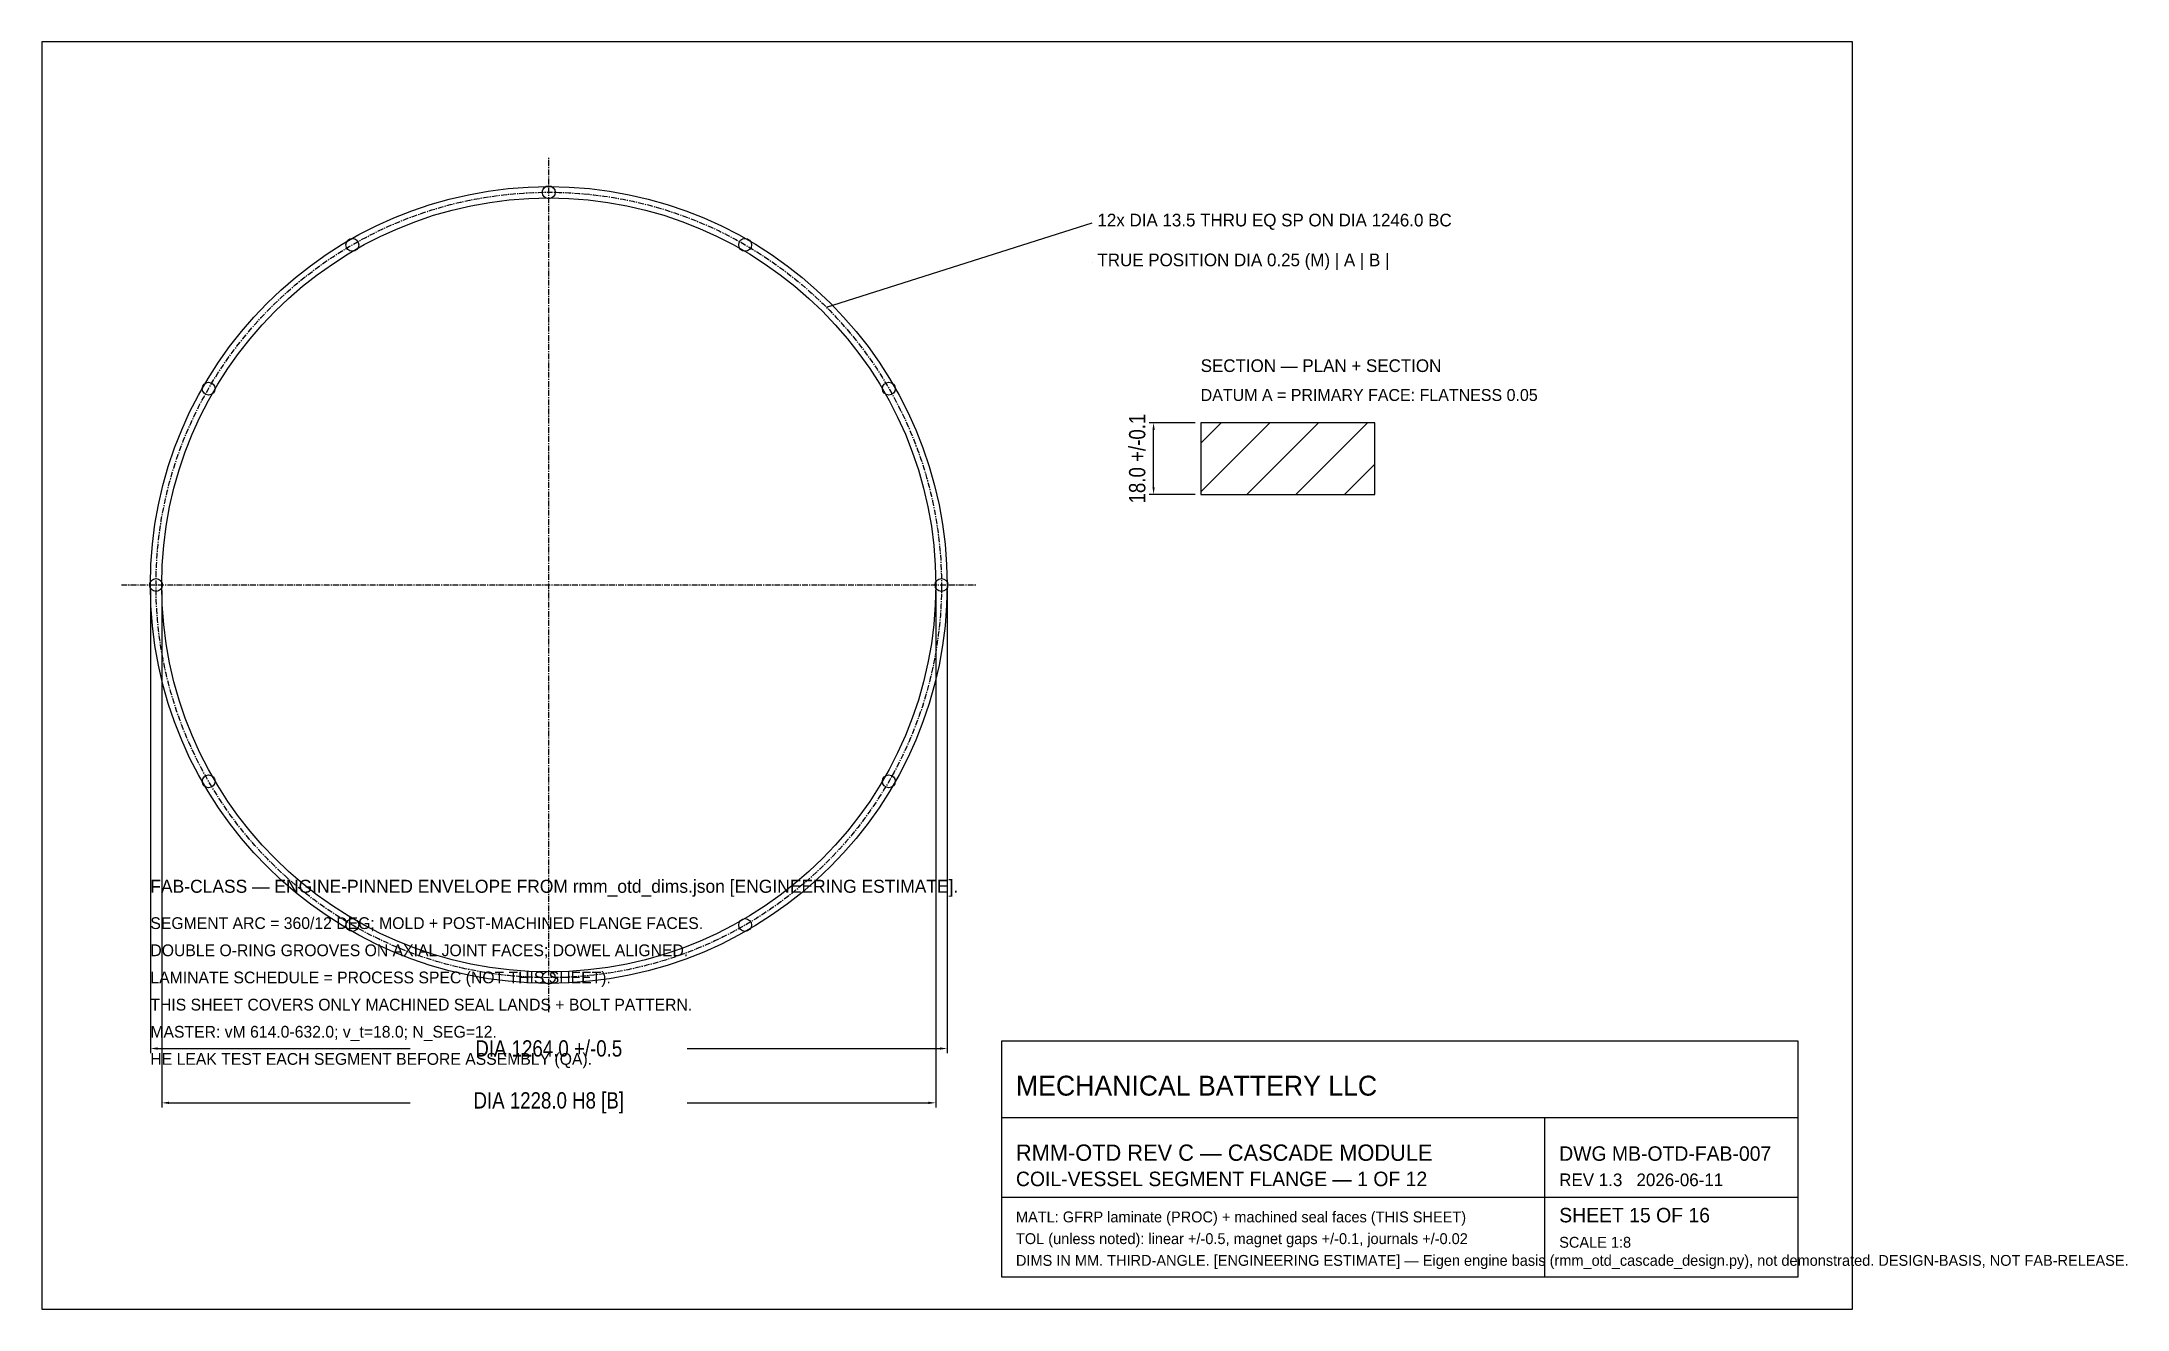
# Model space of a CAD drawing. Header units: millimetres. Extents: x 0 to 1152, y 0 to 700.
import ezdxf

# ---------------------------------------------------------------- set-up
doc = ezdxf.new("R2010")
doc.units = ezdxf.units.MM
doc.linetypes.add('CENTER', pattern=[5.08, 3.175, -0.635, 0.635, -0.635])
for name, color, linetype in [('CENTER', 1, 'CENTER'), ('DIM', 3, 'CONTINUOUS'), ('NOTE', 2, 'CONTINUOUS')]:
    doc.layers.add(name, color=color, linetype=linetype)
for name, color, linetype, true_color in [('HATCH', 8, 'CONTINUOUS', 0x6e6e6e), ('OUTLINE', 7, 'CONTINUOUS', 0x000000), ('TEXT', 7, 'CONTINUOUS', 0x000000), ('TITLE', 7, 'CONTINUOUS', 0x000000)]:
    doc.layers.add(name, color=color, linetype=linetype, true_color=true_color)
doc.styles.add('OpenSansCondensed-Light', font='OpenSansCondensed-Light.ttf')
doc.dimstyles.new('MB', dxfattribs={"dimtxt": 9, "dimasz": 4, "dimexe": 2.5, "dimexo": 3, "dimgap": 2, "dimtad": 1, "dimdec": 1, "dimcen": 2.5, "dimazin": 3, "dimtfac": 1, "dimtmove": 0, "dimatfit": 3})

# ---------------------------------------------------------------- blocks, each defined once
blk = doc.blocks.new('_CLOSEDFILLED')
at = {"color": 0, "linetype": 'BYBLOCK'}
blk.add_solid([(-1, 0.16), (0, 0), (-1, -0.16)], dxfattribs=at)
blk = doc.blocks.new('*D1')
for p, q in [((60, 397), (60, 141.5)), ((500, 397), (500, 141.5)), ((64, 144), (203.5, 144)), ((356.5, 144), (496, 144))]:
    blk.add_line(p, q)
at = {"layer": 'Defpoints'}
for p in [(60, 400), (500, 400), (60, 144)]:
    blk.add_point(p, dxfattribs=at)
at = {"layer": 'DIM', "xscale": 4, "yscale": 4, "rotation": 180}
blk.add_blockref('_CLOSEDFILLED', (60, 144), dxfattribs=at)
at = {"layer": 'DIM', "xscale": 4, "yscale": 4}
blk.add_blockref('_CLOSEDFILLED', (500, 144), dxfattribs=at)
at = {"layer": 'DIM', "insert": (280, 144), "char_height": 9, "attachment_point": 5, "style": 'OpenSansCondensed-Light'}
blk.add_mtext('DIA 1264.0 +/-0.5', dxfattribs=at)
blk = doc.blocks.new('*D2')
for p, q in [((66.3, 397), (66.3, 111.5)), ((493.7, 397), (493.7, 111.5)), ((70.3, 114), (203.5, 114)), ((356.5, 114), (489.7, 114))]:
    blk.add_line(p, q)
at = {"layer": 'Defpoints'}
for p in [(66.3, 400), (493.7, 400), (66.3, 114)]:
    blk.add_point(p, dxfattribs=at)
at = {"layer": 'DIM', "xscale": 4, "yscale": 4, "rotation": 180}
blk.add_blockref('_CLOSEDFILLED', (66.3, 114), dxfattribs=at)
at = {"layer": 'DIM', "xscale": 4, "yscale": 4}
blk.add_blockref('_CLOSEDFILLED', (493.7, 114), dxfattribs=at)
at = {"layer": 'DIM', "insert": (280, 114), "char_height": 9, "attachment_point": 5, "style": 'OpenSansCondensed-Light'}
blk.add_mtext('DIA 1228.0 H8 [B]', dxfattribs=at)

msp = doc.modelspace()

# ---------------------------------------------------------------- hatches: boundary and pattern name
at = {"layer": 'HATCH'}
h = msp.add_hatch(dxfattribs=at)
h.set_pattern_fill('ANSI31', scale=6)
h.paths.add_polyline_path([(640, 450), (736.2, 450), (736.2, 489.6), (640, 489.6)])

# ---------------------------------------------------------------- linework, layer by layer
at = {"layer": 'CENTER'}
for p, q in [((280, 164), (280, 636)), ((44, 400), (516, 400))]:
    msp.add_line(p, q, dxfattribs=at)
msp.add_circle((280, 400), 216.87, dxfattribs=at)
at = {"layer": 'DIM'}
for p, q in [((433.33, 553.33), (580, 600)), ((580, 578), (580, 578))]:
    msp.add_line(p, q, dxfattribs=at)
at = {"layer": 'OUTLINE'}
msp.add_lwpolyline([(640, 450), (736.2, 450), (736.2, 489.6), (640, 489.6)], close=True, dxfattribs=at)
for centre, radius in [((280, 400), 220), ((280, 400), 213.73), ((280, 616.87), 3.55), ((171.57, 587.81), 3.55), ((388.43, 587.81), 3.55), ((92.19, 508.43), 3.55), ((467.81, 508.43), 3.55), ((63.13, 400), 3.55), ((496.87, 400), 3.55), ((92.19, 291.57), 3.55), ((467.81, 291.57), 3.55), ((171.57, 212.19), 3.55), ((388.43, 212.19), 3.55), ((280, 183.13), 3.55)]:
    msp.add_circle(centre, radius, dxfattribs=at)
at = {"layer": 'TITLE'}
for p, q in [((530, 106), (970, 106)), ((830, 18), (830, 106)), ((530, 62), (970, 62))]:
    msp.add_line(p, q, dxfattribs=at)
for points in [[(0, 0), (1000, 0), (1000, 700), (0, 700)], [(530, 18), (970, 18), (970, 148), (530, 148)]]:
    msp.add_lwpolyline(points, close=True, dxfattribs=at)

# ---------------------------------------------------------------- texts
at = {"layer": 'NOTE'}
for s, height, p in [('12x DIA 13.5 THRU EQ SP ON DIA 1246.0 BC', 7, (583, 598)), ('TRUE POSITION DIA 0.25 (M) | A | B |', 7, (583, 576)), ('DATUM A = PRIMARY FACE: FLATNESS 0.05', 6.6, (640, 501.6)), ('SEGMENT ARC = 360/12 DEG; MOLD + POST-MACHINED FLANGE FACES.', 6.5, (60, 210)), ('DOUBLE O-RING GROOVES ON AXIAL JOINT FACES; DOWEL ALIGNED.', 6.5, (60, 195)), ('LAMINATE SCHEDULE = PROCESS SPEC (NOT THIS SHEET).', 6.5, (60, 180)), ('THIS SHEET COVERS ONLY MACHINED SEAL LANDS + BOLT PATTERN.', 6.5, (60, 165)), ('MASTER: vM 614.0-632.0; v_t=18.0; N_SEG=12.', 6.5, (60, 150)), ('HE LEAK TEST EACH SEGMENT BEFORE ASSEMBLY (QA).', 6.5, (60, 135)), ('DIMS IN MM. THIRD-ANGLE. [ENGINEERING ESTIMATE] — Eigen engine basis (rmm_otd_cascade_design.py), not demonstrated. DESIGN-BASIS, NOT FAB-RELEASE.', 6, (538, 24))]:
    msp.add_text(s, height=height, dxfattribs=at).set_placement(p)
at = {"layer": 'TEXT'}
for s, height, p in [('COIL-VESSEL SEGMENT FLANGE — 1 OF 12', 8, (538, 68)), ('REV 1.3   2026-06-11', 7, (838, 68)), ('MATL: GFRP laminate (PROC) + machined seal faces (THIS SHEET)', 6, (538, 48)), ('TOL (unless noted): linear +/-0.5, magnet gaps +/-0.1, journals +/-0.02', 6, (538, 36)), ('SCALE 1:8', 6, (838, 34))]:
    msp.add_text(s, height=height, dxfattribs=at).set_placement(p)
at = {"layer": 'TITLE'}
for s, height, p in [('SECTION — PLAN + SECTION', 7, (640, 517.6)), ('FAB-CLASS — ENGINE-PINNED ENVELOPE FROM rmm_otd_dims.json [ENGINEERING ESTIMATE].', 7.2, (60, 230)), ('MECHANICAL BATTERY LLC', 11, (538, 118)), ('RMM-OTD REV C — CASCADE MODULE', 9, (538, 82)), ('DWG MB-OTD-FAB-007', 8, (838, 82)), ('SHEET 15 OF 16', 8, (838, 48))]:
    msp.add_text(s, height=height, dxfattribs=at).set_placement(p)

# ---------------------------------------------------------------- dimensions: what is measured, and where the dimension line sits
at = {"layer": 'DIM'}
msp.add_linear_dim(base=(614, 450), p1=(640, 450), p2=(640, 489.6), angle=90, text='18.0 +/-0.1', dimstyle='MB', dxfattribs=at).render()
for base, p1, p2, text, picture, middle in [((60, 144), (60, 400), (500, 400), 'DIA 1264.0 +/-0.5', '*D1', (280, 144)), ((66.27, 114), (66.27, 400), (493.73, 400), 'DIA 1228.0 H8 [B]', '*D2', (280, 114))]:
    dim = msp.add_linear_dim(base=base, p1=p1, p2=p2, text=text, dimstyle='MB', dxfattribs=at)
    dim.commit()
    dim.dimension.update_dxf_attribs({"geometry": picture, "text_midpoint": middle})

doc.saveas('drawing.dxf')
